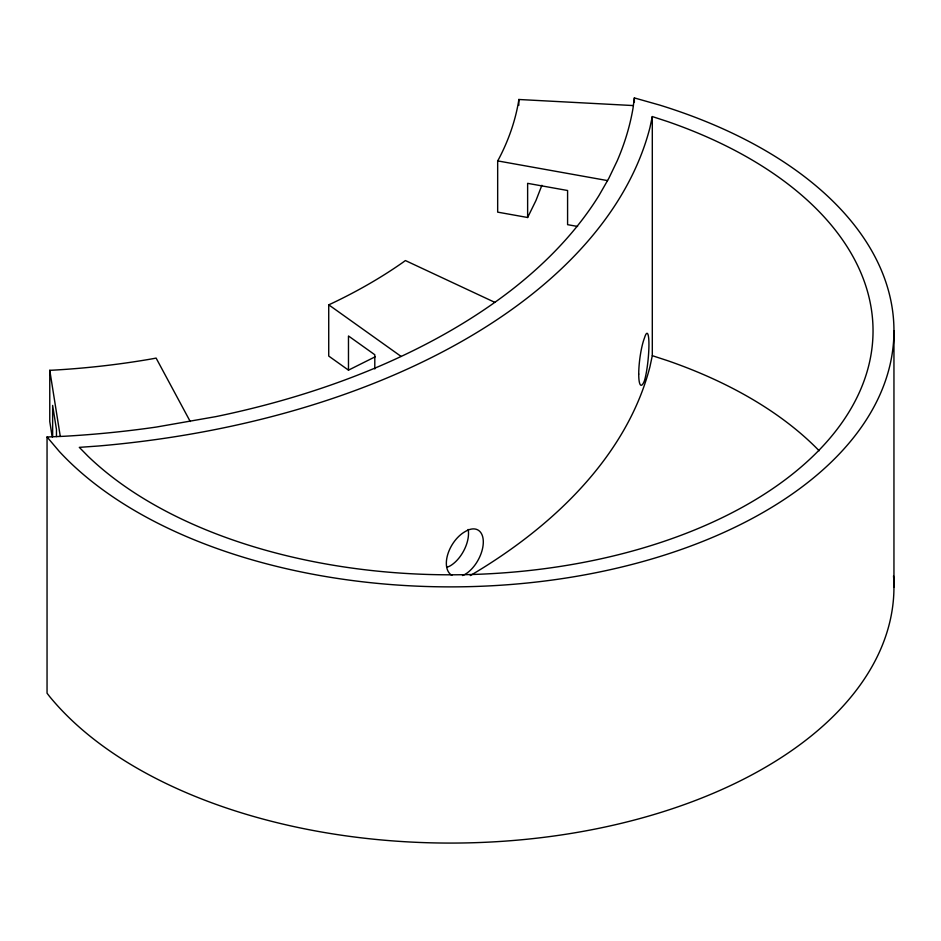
<?xml version="1.0" encoding="UTF-8"?>
<svg xmlns="http://www.w3.org/2000/svg" width="941" height="941" viewBox="0 0 941 941"><rect width="100%" height="100%" fill="white"/><g stroke="black" fill="none" stroke-linecap="round" stroke-linejoin="round"><path stroke-width="1.41" d="M633.375 105.568L518.82 99.487L518.573 101.452A518.773 299.509 0 0 1 498.742 159.029L497.671 160.899L497.671 212.137L527.63 217.5L535.97 200.504L541.887 185.295M47.05 437L59.377 451.539A443.47 256.034 0 0 0 764.057 511.892A443.47 256.034 0 0 0 659.535 105.039L634.352 97.923L633.07 107.956A633.822 365.931 0 0 1 617.131 161.005L608.827 178.32L599.076 195.363A633.822 365.931 0 0 1 511.398 290.075C471.194 321.152 426.449 345.923 379.87 366.014A633.822 365.931 0 0 1 215.83 416.628L156.312 427.061A633.822 365.931 0 0 1 64.423 436.259L47.05 437L47.05 693.199L49.591 696.505A443.47 256.034 0 0 0 557.06 835.573A443.47 256.034 0 0 0 893.527 575.868M652.301 116.555L649.96 127.553A654.748 378.011 0 0 1 98.37 446.01L79.315 447.363L88.054 456.267A422.544 243.954 0 0 0 749.271 503.353A422.544 243.954 0 0 0 667.722 121.601L652.301 116.555L652.301 355.674L649.96 366.672A654.748 378.011 0 0 1 470.3 575.574M375.188 356.792L348.476 370.142L328.727 356.063L328.727 304.825L331.408 303.614A518.773 299.509 0 0 0 403.313 262.092L405.406 260.551L494.801 302.343M52.19 436.8L49.767 421.544L49.767 370.307L53.155 370.154A518.773 299.509 0 0 0 152.889 358.709L156.112 358.086L190.235 421.521M497.671 160.899L607.533 180.59M577.574 226.452L567.588 224.664L567.588 190.505L527.63 183.342L527.63 217.5M652.301 355.674L667.722 360.709A422.544 243.954 0 0 1 819.152 450.763M328.727 304.825L401.125 356.439M49.767 370.307L60.283 436.436M893.95 330.844L893.95 587.043M634.352 97.923L634.352 102.322M518.82 99.487L518.82 105.345M374.8 368.978L374.8 354.745L348.476 335.972L348.476 370.142M56.46 436.589L56.46 429.472L52.637 405.418L52.637 436.73M462.49 575.527A26.148 15.468 -58.8 0 0 465.277 574.233A26.148 14.727 -61.2 0 0 483.309 541.945A26.148 14.727 -61.2 0 0 465.277 531.524A26.148 15.468 -58.8 0 0 447.775 554.331A26.148 15.468 -58.8 0 0 451.88 575.339M468.171 529.454A26.148 14.727 -61.2 0 1 450.48 565.694A26.148 15.468 -58.8 0 1 446.787 567.317M638.727 374.071A26.148 4.681 -82.6 0 0 644.467 380.682A26.148 3.646 -84.3 0 0 648.937 344.453A26.148 3.646 -84.3 0 0 644.467 337.984A26.148 4.681 -82.6 0 0 638.727 374.071"/></g></svg>
